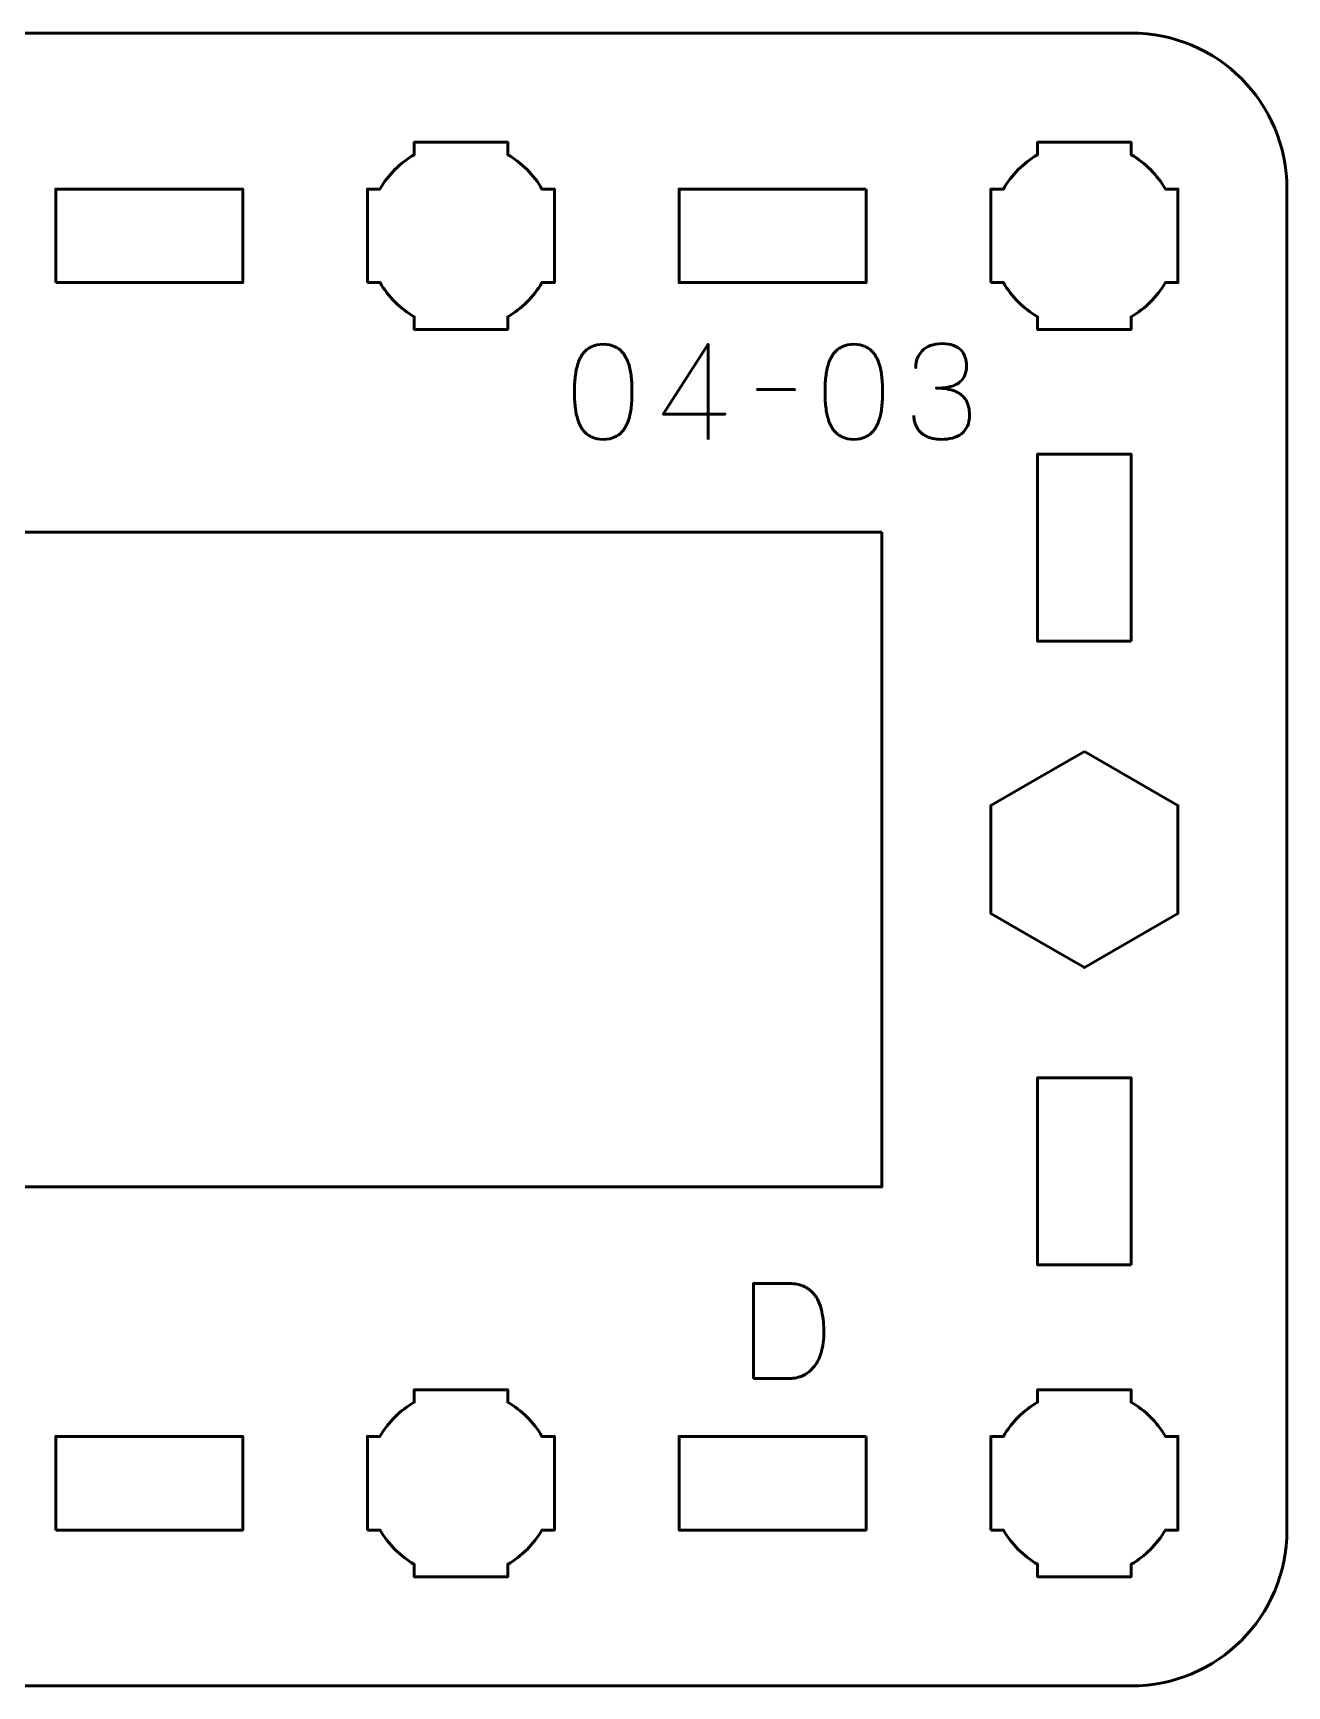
# Model space of a CAD drawing. Header units: centimetres. Extents: x -34.2 to 13.2, y -23.5 to -6.2.
# Drawn here: x -6.87 to -2.85, y -23.5 to -18.2 of the extents above; entities that cross this region are included whole.
import ezdxf

# ---------------------------------------------------------------- set-up
doc = ezdxf.new("R2010")
doc.units = ezdxf.units.CM
doc.header["$MEASUREMENT"] = 0
doc.layers.add('Layer 1', color=7, linetype='Continuous')

msp = doc.modelspace()

# ---------------------------------------------------------------- linework, layer by layer
at = {"layer": 'Layer 1', "lineweight": 53}
for points, knots in [([(-2.84998, -23.00009), (-2.85006, -23.27715), (-3.07313, -23.50003), (-3.35008, -23.50003), (-3.35008, -23.50003), (-6.11667, -23.50003), (-6.88329, -23.50003), (-9.64988, -23.50003), (-9.64988, -23.50003), (-9.92688, -23.50003), (-10.14998, -23.27694), (-10.14998, -22.99994), (-10.14998, -22.99994), (-10.14998, -22.99994), (-10.14998, -18.70008), (-10.14998, -18.70008), (-10.14998, -18.70008), (-10.14998, -18.42295), (-9.92688, -18.19999), (-9.64988, -18.19999), (-9.64988, -18.19999), (-6.88329, -18.19999), (-6.11667, -18.19999), (-3.35008, -18.19999), (-3.35008, -18.19999), (-3.07308, -18.19999), (-2.84998, -18.42308), (-2.84998, -18.70008), (-2.84998, -18.70008), (-2.84998, -18.70008), (-2.84998, -23.00009), (-2.84998, -23.00009)], [0, 0, 0, 0, 0.125, 0.125, 0.125, 0.125, 0.25, 0.25, 0.25, 0.25, 0.375, 0.375, 0.375, 0.375, 0.5, 0.5, 0.5, 0.5, 0.625, 0.625, 0.625, 0.625, 0.75, 0.75, 0.75, 0.75, 0.875, 0.875, 0.875, 0.875, 1, 1, 1, 1]), ([(-5.79993, -19.00008), (-5.79993, -19.00008), (-5.79993, -18.85156), (-5.79993, -18.85156), (-5.79993, -18.85156), (-5.79993, -18.85156), (-5.79995, -18.85001), (-5.79995, -18.85001), (-5.79995, -18.85001), (-5.79995, -18.85001), (-5.79993, -18.84846), (-5.79993, -18.84846), (-5.79993, -18.84846), (-5.79993, -18.84846), (-5.79993, -18.70008), (-5.79993, -18.70008), (-5.79993, -18.70008), (-5.79993, -18.70008), (-5.75984, -18.70008), (-5.75984, -18.70008), (-5.75984, -18.70008), (-5.73349, -18.65451), (-5.69549, -18.61653), (-5.64994, -18.59017), (-5.64994, -18.59017), (-5.64994, -18.59017), (-5.64994, -18.55008), (-5.64994, -18.55008), (-5.64994, -18.55008), (-5.64994, -18.55008), (-5.50589, -18.55008), (-5.50589, -18.55008), (-5.50589, -18.55008), (-5.50589, -18.55008), (-5.49995, -18.55002), (-5.49995, -18.55002), (-5.49995, -18.55002), (-5.49995, -18.55002), (-5.49401, -18.55008), (-5.49401, -18.55008), (-5.49401, -18.55008), (-5.49401, -18.55008), (-5.34994, -18.55008), (-5.34994, -18.55008), (-5.34994, -18.55008), (-5.34994, -18.55008), (-5.34994, -18.59015), (-5.34994, -18.59015), (-5.34994, -18.59015), (-5.30437, -18.61651), (-5.26638, -18.6545), (-5.24004, -18.70008), (-5.24004, -18.70008), (-5.24004, -18.70008), (-5.19994, -18.70008), (-5.19994, -18.70008), (-5.19994, -18.70008), (-5.19994, -18.70008), (-5.19994, -19.00008), (-5.19994, -19.00008), (-5.19994, -19.00008), (-5.19994, -19.00008), (-5.24013, -19.00008), (-5.24013, -19.00008), (-5.24013, -19.00008), (-5.26647, -19.04558), (-5.30443, -19.08352), (-5.34994, -19.10986), (-5.34994, -19.10986), (-5.34994, -19.10986), (-5.34994, -19.15007), (-5.34994, -19.15007), (-5.34994, -19.15007), (-5.34994, -19.15007), (-5.64994, -19.15007), (-5.64994, -19.15007), (-5.64994, -19.15007), (-5.64994, -19.15007), (-5.64994, -19.10984), (-5.64994, -19.10984), (-5.64994, -19.10984), (-5.69544, -19.0835), (-5.7334, -19.04557), (-5.75974, -19.00008), (-5.75974, -19.00008), (-5.75974, -19.00008), (-5.79993, -19.00008), (-5.79993, -19.00008)], [0, 0, 0, 0, 0.0454545, 0.0454545, 0.0454545, 0.0454545, 0.0909091, 0.0909091, 0.0909091, 0.0909091, 0.1363636, 0.1363636, 0.1363636, 0.1363636, 0.1818182, 0.1818182, 0.1818182, 0.1818182, 0.2272727, 0.2272727, 0.2272727, 0.2272727, 0.2727273, 0.2727273, 0.2727273, 0.2727273, 0.3181818, 0.3181818, 0.3181818, 0.3181818, 0.3636364, 0.3636364, 0.3636364, 0.3636364, 0.4090909, 0.4090909, 0.4090909, 0.4090909, 0.4545455, 0.4545455, 0.4545455, 0.4545455, 0.5, 0.5, 0.5, 0.5, 0.5454545, 0.5454545, 0.5454545, 0.5454545, 0.5909091, 0.5909091, 0.5909091, 0.5909091, 0.6363636, 0.6363636, 0.6363636, 0.6363636, 0.6818182, 0.6818182, 0.6818182, 0.6818182, 0.7272727, 0.7272727, 0.7272727, 0.7272727, 0.7727273, 0.7727273, 0.7727273, 0.7727273, 0.8181818, 0.8181818, 0.8181818, 0.8181818, 0.8636364, 0.8636364, 0.8636364, 0.8636364, 0.9090909, 0.9090909, 0.9090909, 0.9090909, 0.9545455, 0.9545455, 0.9545455, 0.9545455, 1, 1, 1, 1]), ([(-3.79993, -19.00008), (-3.79993, -19.00008), (-3.79993, -18.85156), (-3.79993, -18.85156), (-3.79993, -18.85156), (-3.79993, -18.85156), (-3.79995, -18.85001), (-3.79995, -18.85001), (-3.79995, -18.85001), (-3.79995, -18.85001), (-3.79993, -18.84846), (-3.79993, -18.84846), (-3.79993, -18.84846), (-3.79993, -18.84846), (-3.79993, -18.70008), (-3.79993, -18.70008), (-3.79993, -18.70008), (-3.79993, -18.70008), (-3.75984, -18.70008), (-3.75984, -18.70008), (-3.75984, -18.70008), (-3.73349, -18.65451), (-3.69549, -18.61653), (-3.64994, -18.59017), (-3.64994, -18.59017), (-3.64994, -18.59017), (-3.64994, -18.55008), (-3.64994, -18.55008), (-3.64994, -18.55008), (-3.64994, -18.55008), (-3.50589, -18.55008), (-3.50589, -18.55008), (-3.50589, -18.55008), (-3.50589, -18.55008), (-3.49995, -18.55002), (-3.49995, -18.55002), (-3.49995, -18.55002), (-3.49995, -18.55002), (-3.49401, -18.55008), (-3.49401, -18.55008), (-3.49401, -18.55008), (-3.49401, -18.55008), (-3.34994, -18.55008), (-3.34994, -18.55008), (-3.34994, -18.55008), (-3.34994, -18.55008), (-3.34994, -18.59015), (-3.34994, -18.59015), (-3.34994, -18.59015), (-3.30437, -18.61651), (-3.26638, -18.6545), (-3.24004, -18.70008), (-3.24004, -18.70008), (-3.24004, -18.70008), (-3.19994, -18.70008), (-3.19994, -18.70008), (-3.19994, -18.70008), (-3.19994, -18.70008), (-3.19994, -19.00008), (-3.19994, -19.00008), (-3.19994, -19.00008), (-3.19994, -19.00008), (-3.24013, -19.00008), (-3.24013, -19.00008), (-3.24013, -19.00008), (-3.26647, -19.04558), (-3.30443, -19.08352), (-3.34994, -19.10986), (-3.34994, -19.10986), (-3.34994, -19.10986), (-3.34994, -19.15007), (-3.34994, -19.15007), (-3.34994, -19.15007), (-3.34994, -19.15007), (-3.64994, -19.15007), (-3.64994, -19.15007), (-3.64994, -19.15007), (-3.64994, -19.15007), (-3.64994, -19.10984), (-3.64994, -19.10984), (-3.64994, -19.10984), (-3.69544, -19.0835), (-3.7334, -19.04557), (-3.75974, -19.00008), (-3.75974, -19.00008), (-3.75974, -19.00008), (-3.79993, -19.00008), (-3.79993, -19.00008)], [0, 0, 0, 0, 0.0454545, 0.0454545, 0.0454545, 0.0454545, 0.0909091, 0.0909091, 0.0909091, 0.0909091, 0.1363636, 0.1363636, 0.1363636, 0.1363636, 0.1818182, 0.1818182, 0.1818182, 0.1818182, 0.2272727, 0.2272727, 0.2272727, 0.2272727, 0.2727273, 0.2727273, 0.2727273, 0.2727273, 0.3181818, 0.3181818, 0.3181818, 0.3181818, 0.3636364, 0.3636364, 0.3636364, 0.3636364, 0.4090909, 0.4090909, 0.4090909, 0.4090909, 0.4545455, 0.4545455, 0.4545455, 0.4545455, 0.5, 0.5, 0.5, 0.5, 0.5454545, 0.5454545, 0.5454545, 0.5454545, 0.5909091, 0.5909091, 0.5909091, 0.5909091, 0.6363636, 0.6363636, 0.6363636, 0.6363636, 0.6818182, 0.6818182, 0.6818182, 0.6818182, 0.7272727, 0.7272727, 0.7272727, 0.7272727, 0.7727273, 0.7727273, 0.7727273, 0.7727273, 0.8181818, 0.8181818, 0.8181818, 0.8181818, 0.8636364, 0.8636364, 0.8636364, 0.8636364, 0.9090909, 0.9090909, 0.9090909, 0.9090909, 0.9545455, 0.9545455, 0.9545455, 0.9545455, 1, 1, 1, 1]), ([(-6.79993, -19.00008), (-6.79993, -19.00008), (-6.79993, -18.70008), (-6.79993, -18.70008), (-6.79993, -18.70008), (-6.79993, -18.70008), (-6.19994, -18.70008), (-6.19994, -18.70008), (-6.19994, -18.70008), (-6.19994, -18.70008), (-6.19994, -19.00008), (-6.19994, -19.00008), (-6.19994, -19.00008), (-6.19994, -19.00008), (-6.79993, -19.00008), (-6.79993, -19.00008)], [0, 0, 0, 0, 0.25, 0.25, 0.25, 0.25, 0.5, 0.5, 0.5, 0.5, 0.75, 0.75, 0.75, 0.75, 1, 1, 1, 1]), ([(-4.20003, -18.70008), (-4.20003, -18.70008), (-4.20003, -19.00009), (-4.20003, -19.00009), (-4.20003, -19.00009), (-4.20003, -19.00009), (-4.80002, -19.00009), (-4.80002, -19.00009), (-4.80002, -19.00009), (-4.80002, -19.00009), (-4.80002, -18.70008), (-4.80002, -18.70008), (-4.80002, -18.70008), (-4.80002, -18.70008), (-4.20003, -18.70008), (-4.20003, -18.70008)], [0, 0, 0, 0, 0.25, 0.25, 0.25, 0.25, 0.5, 0.5, 0.5, 0.5, 0.75, 0.75, 0.75, 0.75, 1, 1, 1, 1]), ([(-3.35003, -20.15008), (-3.35003, -20.15008), (-3.65004, -20.15008), (-3.65004, -20.15008), (-3.65004, -20.15008), (-3.65004, -20.15008), (-3.65004, -19.55009), (-3.65004, -19.55009), (-3.65004, -19.55009), (-3.65004, -19.55009), (-3.35003, -19.55009), (-3.35003, -19.55009), (-3.35003, -19.55009), (-3.35003, -19.55009), (-3.35003, -20.15008), (-3.35003, -20.15008)], [0, 0, 0, 0, 0.25, 0.25, 0.25, 0.25, 0.5, 0.5, 0.5, 0.5, 0.75, 0.75, 0.75, 0.75, 1, 1, 1, 1]), ([(-4.14998, -19.80002), (-4.14998, -21.05018), (-4.14998, -20.64982), (-4.14998, -21.90001), (-4.14998, -21.90001), (-6.06702, -21.9), (-6.91146, -21.89999), (-8.84998, -21.9), (-8.84998, -21.9), (-8.84998, -21.02283), (-8.84998, -20.67719), (-8.84998, -19.80001), (-8.84998, -19.80001), (-6.9485, -19.80001), (-6.03981, -19.80002), (-4.14998, -19.80002)], [0, 0, 0, 0, 0.25, 0.25, 0.25, 0.25, 0.5, 0.5, 0.5, 0.5, 0.75, 0.75, 0.75, 0.75, 1, 1, 1, 1]), ([(-3.49999, -20.50363), (-3.49999, -20.50363), (-3.34998, -20.59023), (-3.34998, -20.59023), (-3.34998, -20.59023), (-3.34998, -20.59023), (-3.19999, -20.67683), (-3.19999, -20.67683), (-3.19999, -20.67683), (-3.19999, -20.67683), (-3.19999, -20.85004), (-3.19999, -20.85004), (-3.19999, -20.85004), (-3.19999, -20.85004), (-3.19999, -21.02325), (-3.19999, -21.02325), (-3.19999, -21.02325), (-3.19999, -21.02325), (-3.34998, -21.10985), (-3.34998, -21.10985), (-3.34998, -21.10985), (-3.34998, -21.10985), (-3.49999, -21.19645), (-3.49999, -21.19645), (-3.49999, -21.19645), (-3.49999, -21.19645), (-3.65, -21.10985), (-3.65, -21.10985), (-3.65, -21.10985), (-3.65, -21.10985), (-3.79999, -21.02325), (-3.79999, -21.02325), (-3.79999, -21.02325), (-3.79999, -21.02325), (-3.79999, -20.85004), (-3.79999, -20.85004), (-3.79999, -20.85004), (-3.79999, -20.85004), (-3.79999, -20.67683), (-3.79999, -20.67683), (-3.79999, -20.67683), (-3.79999, -20.67683), (-3.65, -20.59023), (-3.65, -20.59023), (-3.65, -20.59023), (-3.65, -20.59023), (-3.49999, -20.50363), (-3.49999, -20.50363)], [0, 0, 0, 0, 0.0833333, 0.0833333, 0.0833333, 0.0833333, 0.1666667, 0.1666667, 0.1666667, 0.1666667, 0.25, 0.25, 0.25, 0.25, 0.3333333, 0.3333333, 0.3333333, 0.3333333, 0.4166667, 0.4166667, 0.4166667, 0.4166667, 0.5, 0.5, 0.5, 0.5, 0.5833333, 0.5833333, 0.5833333, 0.5833333, 0.6666667, 0.6666667, 0.6666667, 0.6666667, 0.75, 0.75, 0.75, 0.75, 0.8333333, 0.8333333, 0.8333333, 0.8333333, 0.9166667, 0.9166667, 0.9166667, 0.9166667, 1, 1, 1, 1]), ([(-3.35003, -22.15008), (-3.35003, -22.15008), (-3.65004, -22.15008), (-3.65004, -22.15008), (-3.65004, -22.15008), (-3.65004, -22.15008), (-3.65004, -21.55009), (-3.65004, -21.55009), (-3.65004, -21.55009), (-3.65004, -21.55009), (-3.35003, -21.55009), (-3.35003, -21.55009), (-3.35003, -21.55009), (-3.35003, -21.55009), (-3.35003, -22.15008), (-3.35003, -22.15008)], [0, 0, 0, 0, 0.25, 0.25, 0.25, 0.25, 0.5, 0.5, 0.5, 0.5, 0.75, 0.75, 0.75, 0.75, 1, 1, 1, 1]), ([(-5.79993, -23.00008), (-5.79993, -23.00008), (-5.79993, -22.85156), (-5.79993, -22.85156), (-5.79993, -22.85156), (-5.79993, -22.85156), (-5.79995, -22.85001), (-5.79995, -22.85001), (-5.79995, -22.85001), (-5.79995, -22.85001), (-5.79993, -22.84846), (-5.79993, -22.84846), (-5.79993, -22.84846), (-5.79993, -22.84846), (-5.79993, -22.70008), (-5.79993, -22.70008), (-5.79993, -22.70008), (-5.79993, -22.70008), (-5.75984, -22.70008), (-5.75984, -22.70008), (-5.75984, -22.70008), (-5.73349, -22.65451), (-5.69549, -22.61653), (-5.64994, -22.59017), (-5.64994, -22.59017), (-5.64994, -22.59017), (-5.64994, -22.55008), (-5.64994, -22.55008), (-5.64994, -22.55008), (-5.64994, -22.55008), (-5.50589, -22.55008), (-5.50589, -22.55008), (-5.50589, -22.55008), (-5.50589, -22.55008), (-5.49995, -22.55002), (-5.49995, -22.55002), (-5.49995, -22.55002), (-5.49995, -22.55002), (-5.49401, -22.55008), (-5.49401, -22.55008), (-5.49401, -22.55008), (-5.49401, -22.55008), (-5.34994, -22.55008), (-5.34994, -22.55008), (-5.34994, -22.55008), (-5.34994, -22.55008), (-5.34994, -22.59015), (-5.34994, -22.59015), (-5.34994, -22.59015), (-5.30437, -22.61651), (-5.26638, -22.6545), (-5.24004, -22.70008), (-5.24004, -22.70008), (-5.24004, -22.70008), (-5.19994, -22.70008), (-5.19994, -22.70008), (-5.19994, -22.70008), (-5.19994, -22.70008), (-5.19994, -23.00008), (-5.19994, -23.00008), (-5.19994, -23.00008), (-5.19994, -23.00008), (-5.24013, -23.00008), (-5.24013, -23.00008), (-5.24013, -23.00008), (-5.26647, -23.04558), (-5.30443, -23.08352), (-5.34994, -23.10986), (-5.34994, -23.10986), (-5.34994, -23.10986), (-5.34994, -23.15007), (-5.34994, -23.15007), (-5.34994, -23.15007), (-5.34994, -23.15007), (-5.64994, -23.15007), (-5.64994, -23.15007), (-5.64994, -23.15007), (-5.64994, -23.15007), (-5.64994, -23.10984), (-5.64994, -23.10984), (-5.64994, -23.10984), (-5.69544, -23.0835), (-5.7334, -23.04557), (-5.75974, -23.00008), (-5.75974, -23.00008), (-5.75974, -23.00008), (-5.79993, -23.00008), (-5.79993, -23.00008)], [0, 0, 0, 0, 0.0454545, 0.0454545, 0.0454545, 0.0454545, 0.0909091, 0.0909091, 0.0909091, 0.0909091, 0.1363636, 0.1363636, 0.1363636, 0.1363636, 0.1818182, 0.1818182, 0.1818182, 0.1818182, 0.2272727, 0.2272727, 0.2272727, 0.2272727, 0.2727273, 0.2727273, 0.2727273, 0.2727273, 0.3181818, 0.3181818, 0.3181818, 0.3181818, 0.3636364, 0.3636364, 0.3636364, 0.3636364, 0.4090909, 0.4090909, 0.4090909, 0.4090909, 0.4545455, 0.4545455, 0.4545455, 0.4545455, 0.5, 0.5, 0.5, 0.5, 0.5454545, 0.5454545, 0.5454545, 0.5454545, 0.5909091, 0.5909091, 0.5909091, 0.5909091, 0.6363636, 0.6363636, 0.6363636, 0.6363636, 0.6818182, 0.6818182, 0.6818182, 0.6818182, 0.7272727, 0.7272727, 0.7272727, 0.7272727, 0.7727273, 0.7727273, 0.7727273, 0.7727273, 0.8181818, 0.8181818, 0.8181818, 0.8181818, 0.8636364, 0.8636364, 0.8636364, 0.8636364, 0.9090909, 0.9090909, 0.9090909, 0.9090909, 0.9545455, 0.9545455, 0.9545455, 0.9545455, 1, 1, 1, 1]), ([(-3.79993, -23.00008), (-3.79993, -23.00008), (-3.79993, -22.85156), (-3.79993, -22.85156), (-3.79993, -22.85156), (-3.79993, -22.85156), (-3.79995, -22.85001), (-3.79995, -22.85001), (-3.79995, -22.85001), (-3.79995, -22.85001), (-3.79993, -22.84846), (-3.79993, -22.84846), (-3.79993, -22.84846), (-3.79993, -22.84846), (-3.79993, -22.70008), (-3.79993, -22.70008), (-3.79993, -22.70008), (-3.79993, -22.70008), (-3.75984, -22.70008), (-3.75984, -22.70008), (-3.75984, -22.70008), (-3.73349, -22.65451), (-3.69549, -22.61653), (-3.64994, -22.59017), (-3.64994, -22.59017), (-3.64994, -22.59017), (-3.64994, -22.55008), (-3.64994, -22.55008), (-3.64994, -22.55008), (-3.64994, -22.55008), (-3.50589, -22.55008), (-3.50589, -22.55008), (-3.50589, -22.55008), (-3.50589, -22.55008), (-3.49995, -22.55002), (-3.49995, -22.55002), (-3.49995, -22.55002), (-3.49995, -22.55002), (-3.49401, -22.55008), (-3.49401, -22.55008), (-3.49401, -22.55008), (-3.49401, -22.55008), (-3.34994, -22.55008), (-3.34994, -22.55008), (-3.34994, -22.55008), (-3.34994, -22.55008), (-3.34994, -22.59015), (-3.34994, -22.59015), (-3.34994, -22.59015), (-3.30437, -22.61651), (-3.26638, -22.6545), (-3.24004, -22.70008), (-3.24004, -22.70008), (-3.24004, -22.70008), (-3.19994, -22.70008), (-3.19994, -22.70008), (-3.19994, -22.70008), (-3.19994, -22.70008), (-3.19994, -23.00008), (-3.19994, -23.00008), (-3.19994, -23.00008), (-3.19994, -23.00008), (-3.24013, -23.00008), (-3.24013, -23.00008), (-3.24013, -23.00008), (-3.26647, -23.04558), (-3.30443, -23.08352), (-3.34994, -23.10986), (-3.34994, -23.10986), (-3.34994, -23.10986), (-3.34994, -23.15007), (-3.34994, -23.15007), (-3.34994, -23.15007), (-3.34994, -23.15007), (-3.64994, -23.15007), (-3.64994, -23.15007), (-3.64994, -23.15007), (-3.64994, -23.15007), (-3.64994, -23.10984), (-3.64994, -23.10984), (-3.64994, -23.10984), (-3.69544, -23.0835), (-3.7334, -23.04557), (-3.75974, -23.00008), (-3.75974, -23.00008), (-3.75974, -23.00008), (-3.79993, -23.00008), (-3.79993, -23.00008)], [0, 0, 0, 0, 0.0454545, 0.0454545, 0.0454545, 0.0454545, 0.0909091, 0.0909091, 0.0909091, 0.0909091, 0.1363636, 0.1363636, 0.1363636, 0.1363636, 0.1818182, 0.1818182, 0.1818182, 0.1818182, 0.2272727, 0.2272727, 0.2272727, 0.2272727, 0.2727273, 0.2727273, 0.2727273, 0.2727273, 0.3181818, 0.3181818, 0.3181818, 0.3181818, 0.3636364, 0.3636364, 0.3636364, 0.3636364, 0.4090909, 0.4090909, 0.4090909, 0.4090909, 0.4545455, 0.4545455, 0.4545455, 0.4545455, 0.5, 0.5, 0.5, 0.5, 0.5454545, 0.5454545, 0.5454545, 0.5454545, 0.5909091, 0.5909091, 0.5909091, 0.5909091, 0.6363636, 0.6363636, 0.6363636, 0.6363636, 0.6818182, 0.6818182, 0.6818182, 0.6818182, 0.7272727, 0.7272727, 0.7272727, 0.7272727, 0.7727273, 0.7727273, 0.7727273, 0.7727273, 0.8181818, 0.8181818, 0.8181818, 0.8181818, 0.8636364, 0.8636364, 0.8636364, 0.8636364, 0.9090909, 0.9090909, 0.9090909, 0.9090909, 0.9545455, 0.9545455, 0.9545455, 0.9545455, 1, 1, 1, 1]), ([(-6.79993, -23.00008), (-6.79993, -23.00008), (-6.79993, -22.70008), (-6.79993, -22.70008), (-6.79993, -22.70008), (-6.79993, -22.70008), (-6.19994, -22.70008), (-6.19994, -22.70008), (-6.19994, -22.70008), (-6.19994, -22.70008), (-6.19994, -23.00008), (-6.19994, -23.00008), (-6.19994, -23.00008), (-6.19994, -23.00008), (-6.79993, -23.00008), (-6.79993, -23.00008)], [0, 0, 0, 0, 0.25, 0.25, 0.25, 0.25, 0.5, 0.5, 0.5, 0.5, 0.75, 0.75, 0.75, 0.75, 1, 1, 1, 1]), ([(-4.20003, -22.70008), (-4.20003, -22.70008), (-4.20003, -23.00009), (-4.20003, -23.00009), (-4.20003, -23.00009), (-4.20003, -23.00009), (-4.80002, -23.00009), (-4.80002, -23.00009), (-4.80002, -23.00009), (-4.80002, -23.00009), (-4.80002, -22.70008), (-4.80002, -22.70008), (-4.80002, -22.70008), (-4.80002, -22.70008), (-4.20003, -22.70008), (-4.20003, -22.70008)], [0, 0, 0, 0, 0.25, 0.25, 0.25, 0.25, 0.5, 0.5, 0.5, 0.5, 0.75, 0.75, 0.75, 0.75, 1, 1, 1, 1])]:
    msp.add_open_spline(points, degree=3, knots=knots, dxfattribs=at)
at = {"layer": 'Layer 1', "color": 5, "lineweight": 53}
for points, knots in [([(-5.04357, -19.50285), (-5.02876, -19.50278), (-5.01599, -19.50017), (-5.00533, -19.49509), (-5.00533, -19.49509), (-4.99475, -19.49001), (-4.98593, -19.48274), (-4.97888, -19.4735), (-4.97888, -19.4735), (-4.97189, -19.46419), (-4.96639, -19.45318), (-4.9623, -19.44048), (-4.9623, -19.44048), (-4.95827, -19.42778), (-4.95538, -19.41388), (-4.95376, -19.39864), (-4.95376, -19.39864), (-4.95206, -19.3834), (-4.95122, -19.36738), (-4.95129, -19.35045), (-4.95129, -19.35045), (-4.95122, -19.33359), (-4.95206, -19.31757), (-4.95376, -19.3024), (-4.95376, -19.3024), (-4.95538, -19.28723), (-4.95827, -19.27326), (-4.9623, -19.26056), (-4.9623, -19.26056), (-4.96639, -19.24793), (-4.97189, -19.23693), (-4.97888, -19.22754), (-4.97888, -19.22754), (-4.98593, -19.21823), (-4.99475, -19.21096), (-5.00533, -19.20588), (-5.00533, -19.20588), (-5.01599, -19.20073), (-5.02876, -19.19812), (-5.04357, -19.19805), (-5.04357, -19.19805), (-5.05839, -19.19812), (-5.07116, -19.20073), (-5.08182, -19.20588), (-5.08182, -19.20588), (-5.0924, -19.21096), (-5.10122, -19.21823), (-5.10827, -19.22754), (-5.10827, -19.22754), (-5.11526, -19.23693), (-5.12076, -19.24793), (-5.12485, -19.26056), (-5.12485, -19.26056), (-5.12888, -19.27326), (-5.13177, -19.28723), (-5.13339, -19.3024), (-5.13339, -19.3024), (-5.13508, -19.31757), (-5.13593, -19.33359), (-5.13586, -19.35045), (-5.13586, -19.35045), (-5.13593, -19.36738), (-5.13508, -19.3834), (-5.13339, -19.39864), (-5.13339, -19.39864), (-5.13177, -19.41388), (-5.12888, -19.42778), (-5.12485, -19.44048), (-5.12485, -19.44048), (-5.12076, -19.45318), (-5.11526, -19.46419), (-5.10827, -19.4735), (-5.10827, -19.4735), (-5.10122, -19.48274), (-5.0924, -19.49001), (-5.08182, -19.49509), (-5.08182, -19.49509), (-5.07116, -19.50017), (-5.05839, -19.50278), (-5.04357, -19.50285)], [0, 0, 0, 0, 0.05, 0.05, 0.05, 0.05, 0.1, 0.1, 0.1, 0.1, 0.15, 0.15, 0.15, 0.15, 0.2, 0.2, 0.2, 0.2, 0.25, 0.25, 0.25, 0.25, 0.3, 0.3, 0.3, 0.3, 0.35, 0.35, 0.35, 0.35, 0.4, 0.4, 0.4, 0.4, 0.45, 0.45, 0.45, 0.45, 0.5, 0.5, 0.5, 0.5, 0.55, 0.55, 0.55, 0.55, 0.6, 0.6, 0.6, 0.6, 0.65, 0.65, 0.65, 0.65, 0.7, 0.7, 0.7, 0.7, 0.75, 0.75, 0.75, 0.75, 0.8, 0.8, 0.8, 0.8, 0.85, 0.85, 0.85, 0.85, 0.9, 0.9, 0.9, 0.9, 0.95, 0.95, 0.95, 0.95, 1, 1, 1, 1]), ([(-5.04357, -19.50285), (-5.02876, -19.50278), (-5.01599, -19.50017), (-5.00533, -19.49509), (-5.00533, -19.49509), (-4.99475, -19.49001), (-4.98593, -19.48274), (-4.97888, -19.4735), (-4.97888, -19.4735), (-4.97189, -19.46419), (-4.96639, -19.45318), (-4.9623, -19.44048), (-4.9623, -19.44048), (-4.95827, -19.42778), (-4.95538, -19.41388), (-4.95376, -19.39864), (-4.95376, -19.39864), (-4.95206, -19.3834), (-4.95122, -19.36738), (-4.95129, -19.35045), (-4.95129, -19.35045), (-4.95122, -19.33359), (-4.95206, -19.31757), (-4.95376, -19.3024), (-4.95376, -19.3024), (-4.95538, -19.28723), (-4.95827, -19.27326), (-4.9623, -19.26056), (-4.9623, -19.26056), (-4.96639, -19.24793), (-4.97189, -19.23693), (-4.97888, -19.22754), (-4.97888, -19.22754), (-4.98593, -19.21823), (-4.99475, -19.21096), (-5.00533, -19.20588), (-5.00533, -19.20588), (-5.01599, -19.20073), (-5.02876, -19.19812), (-5.04357, -19.19805), (-5.04357, -19.19805), (-5.05839, -19.19812), (-5.07116, -19.20073), (-5.08182, -19.20588), (-5.08182, -19.20588), (-5.0924, -19.21096), (-5.10122, -19.21823), (-5.10827, -19.22754), (-5.10827, -19.22754), (-5.11526, -19.23693), (-5.12076, -19.24793), (-5.12485, -19.26056), (-5.12485, -19.26056), (-5.12888, -19.27326), (-5.13177, -19.28723), (-5.13339, -19.3024), (-5.13339, -19.3024), (-5.13508, -19.31757), (-5.13593, -19.33359), (-5.13586, -19.35045), (-5.13586, -19.35045), (-5.13593, -19.36738), (-5.13508, -19.3834), (-5.13339, -19.39864), (-5.13339, -19.39864), (-5.13177, -19.41388), (-5.12888, -19.42778), (-5.12485, -19.44048), (-5.12485, -19.44048), (-5.12076, -19.45318), (-5.11526, -19.46419), (-5.10827, -19.4735), (-5.10827, -19.4735), (-5.10122, -19.48274), (-5.0924, -19.49001), (-5.08182, -19.49509), (-5.08182, -19.49509), (-5.07116, -19.50017), (-5.05839, -19.50278), (-5.04357, -19.50285)], [0, 0, 0, 0, 0.05, 0.05, 0.05, 0.05, 0.1, 0.1, 0.1, 0.1, 0.15, 0.15, 0.15, 0.15, 0.2, 0.2, 0.2, 0.2, 0.25, 0.25, 0.25, 0.25, 0.3, 0.3, 0.3, 0.3, 0.35, 0.35, 0.35, 0.35, 0.4, 0.4, 0.4, 0.4, 0.45, 0.45, 0.45, 0.45, 0.5, 0.5, 0.5, 0.5, 0.55, 0.55, 0.55, 0.55, 0.6, 0.6, 0.6, 0.6, 0.65, 0.65, 0.65, 0.65, 0.7, 0.7, 0.7, 0.7, 0.75, 0.75, 0.75, 0.75, 0.8, 0.8, 0.8, 0.8, 0.85, 0.85, 0.85, 0.85, 0.9, 0.9, 0.9, 0.9, 0.95, 0.95, 0.95, 0.95, 1, 1, 1, 1]), ([(-4.70703, -19.50285), (-4.70703, -19.50285), (-4.70703, -19.19763), (-4.70703, -19.19763), (-4.70703, -19.19763), (-4.70703, -19.19763), (-4.85096, -19.42157), (-4.85096, -19.42157), (-4.85096, -19.42157), (-4.85096, -19.42157), (-4.65284, -19.42157), (-4.65284, -19.42157), (-4.65284, -19.42157), (-4.65284, -19.42157), (-4.85096, -19.42157), (-4.85096, -19.42157), (-4.85096, -19.42157), (-4.85096, -19.42157), (-4.70703, -19.19763), (-4.70703, -19.19763), (-4.70703, -19.19763), (-4.70703, -19.19763), (-4.70703, -19.50285), (-4.70703, -19.50285)], [0, 0, 0, 0, 0.1666667, 0.1666667, 0.1666667, 0.1666667, 0.3333333, 0.3333333, 0.3333333, 0.3333333, 0.5, 0.5, 0.5, 0.5, 0.6666667, 0.6666667, 0.6666667, 0.6666667, 0.8333333, 0.8333333, 0.8333333, 0.8333333, 1, 1, 1, 1]), ([(-4.23967, -19.50285), (-4.22486, -19.50278), (-4.21209, -19.50017), (-4.20143, -19.49509), (-4.20143, -19.49509), (-4.19085, -19.49001), (-4.18203, -19.48274), (-4.17498, -19.4735), (-4.17498, -19.4735), (-4.16799, -19.46419), (-4.16249, -19.45318), (-4.1584, -19.44048), (-4.1584, -19.44048), (-4.15437, -19.42778), (-4.15148, -19.41388), (-4.14986, -19.39864), (-4.14986, -19.39864), (-4.14816, -19.3834), (-4.14732, -19.36738), (-4.14739, -19.35045), (-4.14739, -19.35045), (-4.14732, -19.33359), (-4.14816, -19.31757), (-4.14986, -19.3024), (-4.14986, -19.3024), (-4.15148, -19.28723), (-4.15437, -19.27326), (-4.1584, -19.26056), (-4.1584, -19.26056), (-4.16249, -19.24793), (-4.16799, -19.23693), (-4.17498, -19.22754), (-4.17498, -19.22754), (-4.18203, -19.21823), (-4.19085, -19.21096), (-4.20143, -19.20588), (-4.20143, -19.20588), (-4.21209, -19.20073), (-4.22486, -19.19812), (-4.23967, -19.19805), (-4.23967, -19.19805), (-4.25449, -19.19812), (-4.26726, -19.20073), (-4.27792, -19.20588), (-4.27792, -19.20588), (-4.2885, -19.21096), (-4.29732, -19.21823), (-4.30437, -19.22754), (-4.30437, -19.22754), (-4.31136, -19.23693), (-4.31686, -19.24793), (-4.32095, -19.26056), (-4.32095, -19.26056), (-4.32498, -19.27326), (-4.32787, -19.28723), (-4.32949, -19.3024), (-4.32949, -19.3024), (-4.33118, -19.31757), (-4.33203, -19.33359), (-4.33196, -19.35045), (-4.33196, -19.35045), (-4.33203, -19.36738), (-4.33118, -19.3834), (-4.32949, -19.39864), (-4.32949, -19.39864), (-4.32787, -19.41388), (-4.32498, -19.42778), (-4.32095, -19.44048), (-4.32095, -19.44048), (-4.31686, -19.45318), (-4.31136, -19.46419), (-4.30437, -19.4735), (-4.30437, -19.4735), (-4.29732, -19.48274), (-4.2885, -19.49001), (-4.27792, -19.49509), (-4.27792, -19.49509), (-4.26726, -19.50017), (-4.25449, -19.50278), (-4.23967, -19.50285)], [0, 0, 0, 0, 0.05, 0.05, 0.05, 0.05, 0.1, 0.1, 0.1, 0.1, 0.15, 0.15, 0.15, 0.15, 0.2, 0.2, 0.2, 0.2, 0.25, 0.25, 0.25, 0.25, 0.3, 0.3, 0.3, 0.3, 0.35, 0.35, 0.35, 0.35, 0.4, 0.4, 0.4, 0.4, 0.45, 0.45, 0.45, 0.45, 0.5, 0.5, 0.5, 0.5, 0.55, 0.55, 0.55, 0.55, 0.6, 0.6, 0.6, 0.6, 0.65, 0.65, 0.65, 0.65, 0.7, 0.7, 0.7, 0.7, 0.75, 0.75, 0.75, 0.75, 0.8, 0.8, 0.8, 0.8, 0.85, 0.85, 0.85, 0.85, 0.9, 0.9, 0.9, 0.9, 0.95, 0.95, 0.95, 0.95, 1, 1, 1, 1]), ([(-4.23967, -19.50285), (-4.22486, -19.50278), (-4.21209, -19.50017), (-4.20143, -19.49509), (-4.20143, -19.49509), (-4.19085, -19.49001), (-4.18203, -19.48274), (-4.17498, -19.4735), (-4.17498, -19.4735), (-4.16799, -19.46419), (-4.16249, -19.45318), (-4.1584, -19.44048), (-4.1584, -19.44048), (-4.15437, -19.42778), (-4.15148, -19.41388), (-4.14986, -19.39864), (-4.14986, -19.39864), (-4.14816, -19.3834), (-4.14732, -19.36738), (-4.14739, -19.35045), (-4.14739, -19.35045), (-4.14732, -19.33359), (-4.14816, -19.31757), (-4.14986, -19.3024), (-4.14986, -19.3024), (-4.15148, -19.28723), (-4.15437, -19.27326), (-4.1584, -19.26056), (-4.1584, -19.26056), (-4.16249, -19.24793), (-4.16799, -19.23693), (-4.17498, -19.22754), (-4.17498, -19.22754), (-4.18203, -19.21823), (-4.19085, -19.21096), (-4.20143, -19.20588), (-4.20143, -19.20588), (-4.21209, -19.20073), (-4.22486, -19.19812), (-4.23967, -19.19805), (-4.23967, -19.19805), (-4.25449, -19.19812), (-4.26726, -19.20073), (-4.27792, -19.20588), (-4.27792, -19.20588), (-4.2885, -19.21096), (-4.29732, -19.21823), (-4.30437, -19.22754), (-4.30437, -19.22754), (-4.31136, -19.23693), (-4.31686, -19.24793), (-4.32095, -19.26056), (-4.32095, -19.26056), (-4.32498, -19.27326), (-4.32787, -19.28723), (-4.32949, -19.3024), (-4.32949, -19.3024), (-4.33118, -19.31757), (-4.33203, -19.33359), (-4.33196, -19.35045), (-4.33196, -19.35045), (-4.33203, -19.36738), (-4.33118, -19.3834), (-4.32949, -19.39864), (-4.32949, -19.39864), (-4.32787, -19.41388), (-4.32498, -19.42778), (-4.32095, -19.44048), (-4.32095, -19.44048), (-4.31686, -19.45318), (-4.31136, -19.46419), (-4.30437, -19.4735), (-4.30437, -19.4735), (-4.29732, -19.48274), (-4.2885, -19.49001), (-4.27792, -19.49509), (-4.27792, -19.49509), (-4.26726, -19.50017), (-4.25449, -19.50278), (-4.23967, -19.50285)], [0, 0, 0, 0, 0.05, 0.05, 0.05, 0.05, 0.1, 0.1, 0.1, 0.1, 0.15, 0.15, 0.15, 0.15, 0.2, 0.2, 0.2, 0.2, 0.25, 0.25, 0.25, 0.25, 0.3, 0.3, 0.3, 0.3, 0.35, 0.35, 0.35, 0.35, 0.4, 0.4, 0.4, 0.4, 0.45, 0.45, 0.45, 0.45, 0.5, 0.5, 0.5, 0.5, 0.55, 0.55, 0.55, 0.55, 0.6, 0.6, 0.6, 0.6, 0.65, 0.65, 0.65, 0.65, 0.7, 0.7, 0.7, 0.7, 0.75, 0.75, 0.75, 0.75, 0.8, 0.8, 0.8, 0.8, 0.85, 0.85, 0.85, 0.85, 0.9, 0.9, 0.9, 0.9, 0.95, 0.95, 0.95, 0.95, 1, 1, 1, 1]), ([(-4.04706, -19.42623), (-4.04699, -19.44147), (-4.04346, -19.45473), (-4.03648, -19.46623), (-4.03648, -19.46623), (-4.02949, -19.47766), (-4.01954, -19.48662), (-4.00656, -19.49304), (-4.00656, -19.49304), (-3.99358, -19.49946), (-3.97799, -19.50271), (-3.95985, -19.50285), (-3.95985, -19.50285), (-3.94624, -19.50285), (-3.93389, -19.50144), (-3.92267, -19.49848), (-3.92267, -19.49848), (-3.91152, -19.49551), (-3.90193, -19.49093), (-3.89381, -19.48465), (-3.89381, -19.48465), (-3.8857, -19.47837), (-3.87949, -19.47025), (-3.87505, -19.46038), (-3.87505, -19.46038), (-3.87067, -19.45043), (-3.86849, -19.4385), (-3.86842, -19.42453), (-3.86842, -19.42453), (-3.86834, -19.40591), (-3.87215, -19.39017), (-3.8797, -19.3774), (-3.8797, -19.3774), (-3.88725, -19.36463), (-3.89897, -19.35504), (-3.9147, -19.34848), (-3.9147, -19.34848), (-3.93043, -19.34191), (-3.95061, -19.3386), (-3.97509, -19.3386), (-3.97509, -19.3386), (-3.95682, -19.33867), (-3.94151, -19.33698), (-3.92902, -19.33352), (-3.92902, -19.33352), (-3.9166, -19.33006), (-3.90666, -19.32519), (-3.89918, -19.31884), (-3.89918, -19.31884), (-3.8917, -19.31256), (-3.88627, -19.30508), (-3.88302, -19.29648), (-3.88302, -19.29648), (-3.8797, -19.28794), (-3.87808, -19.27856), (-3.87815, -19.26833), (-3.87815, -19.26833), (-3.87808, -19.25809), (-3.87949, -19.24864), (-3.88231, -19.23989), (-3.88231, -19.23989), (-3.88507, -19.23114), (-3.88958, -19.22345), (-3.89572, -19.21689), (-3.89572, -19.21689), (-3.90186, -19.21033), (-3.90997, -19.20518), (-3.91992, -19.20151), (-3.91992, -19.20151), (-3.92994, -19.19784), (-3.94215, -19.19601), (-3.95647, -19.19594), (-3.95647, -19.19594), (-3.97072, -19.19601), (-3.98321, -19.19812), (-3.99379, -19.20222), (-3.99379, -19.20222), (-4.00445, -19.20631), (-4.01319, -19.21188), (-4.02025, -19.21901), (-4.02025, -19.21901), (-4.02723, -19.22613), (-4.03246, -19.23425), (-4.03591, -19.24342), (-4.03591, -19.24342), (-4.03944, -19.25259), (-4.04113, -19.26233), (-4.04113, -19.27256), (-4.04113, -19.27256), (-4.04113, -19.26233), (-4.03944, -19.25259), (-4.03591, -19.24342), (-4.03591, -19.24342), (-4.03246, -19.23425), (-4.02723, -19.22613), (-4.02025, -19.21901), (-4.02025, -19.21901), (-4.01319, -19.21188), (-4.00445, -19.20631), (-3.99379, -19.20222), (-3.99379, -19.20222), (-3.98321, -19.19812), (-3.97072, -19.19601), (-3.95647, -19.19594), (-3.95647, -19.19594), (-3.94215, -19.19601), (-3.92994, -19.19784), (-3.91992, -19.20151), (-3.91992, -19.20151), (-3.90997, -19.20518), (-3.90186, -19.21033), (-3.89572, -19.21689), (-3.89572, -19.21689), (-3.88958, -19.22345), (-3.88507, -19.23114), (-3.88231, -19.23989), (-3.88231, -19.23989), (-3.87949, -19.24864), (-3.87808, -19.25809), (-3.87815, -19.26833), (-3.87815, -19.26833), (-3.87808, -19.27856), (-3.8797, -19.28794), (-3.88302, -19.29648), (-3.88302, -19.29648), (-3.88627, -19.30508), (-3.8917, -19.31256), (-3.89918, -19.31884), (-3.89918, -19.31884), (-3.90666, -19.32519), (-3.9166, -19.33006), (-3.92902, -19.33352), (-3.92902, -19.33352), (-3.94151, -19.33698), (-3.95682, -19.33867), (-3.97509, -19.3386), (-3.97509, -19.3386), (-3.95061, -19.3386), (-3.93043, -19.34191), (-3.9147, -19.34848), (-3.9147, -19.34848), (-3.89897, -19.35504), (-3.88725, -19.36463), (-3.8797, -19.3774), (-3.8797, -19.3774), (-3.87215, -19.39017), (-3.86834, -19.40591), (-3.86842, -19.42453), (-3.86842, -19.42453), (-3.86849, -19.4385), (-3.87067, -19.45043), (-3.87505, -19.46038), (-3.87505, -19.46038), (-3.87949, -19.47025), (-3.8857, -19.47837), (-3.89381, -19.48465), (-3.89381, -19.48465), (-3.90193, -19.49093), (-3.91152, -19.49551), (-3.92267, -19.49848), (-3.92267, -19.49848), (-3.93389, -19.50144), (-3.94624, -19.50285), (-3.95985, -19.50285), (-3.95985, -19.50285), (-3.97799, -19.50271), (-3.99358, -19.49946), (-4.00656, -19.49304), (-4.00656, -19.49304), (-4.01954, -19.48662), (-4.02949, -19.47766), (-4.03648, -19.46623), (-4.03648, -19.46623), (-4.04346, -19.45473), (-4.04699, -19.44147), (-4.04706, -19.42623)], [0, 0, 0, 0, 0.0227273, 0.0227273, 0.0227273, 0.0227273, 0.0454545, 0.0454545, 0.0454545, 0.0454545, 0.0681818, 0.0681818, 0.0681818, 0.0681818, 0.0909091, 0.0909091, 0.0909091, 0.0909091, 0.1136364, 0.1136364, 0.1136364, 0.1136364, 0.1363636, 0.1363636, 0.1363636, 0.1363636, 0.1590909, 0.1590909, 0.1590909, 0.1590909, 0.1818182, 0.1818182, 0.1818182, 0.1818182, 0.2045455, 0.2045455, 0.2045455, 0.2045455, 0.2272727, 0.2272727, 0.2272727, 0.2272727, 0.25, 0.25, 0.25, 0.25, 0.2727273, 0.2727273, 0.2727273, 0.2727273, 0.2954545, 0.2954545, 0.2954545, 0.2954545, 0.3181818, 0.3181818, 0.3181818, 0.3181818, 0.3409091, 0.3409091, 0.3409091, 0.3409091, 0.3636364, 0.3636364, 0.3636364, 0.3636364, 0.3863636, 0.3863636, 0.3863636, 0.3863636, 0.4090909, 0.4090909, 0.4090909, 0.4090909, 0.4318182, 0.4318182, 0.4318182, 0.4318182, 0.4545455, 0.4545455, 0.4545455, 0.4545455, 0.4772727, 0.4772727, 0.4772727, 0.4772727, 0.5, 0.5, 0.5, 0.5, 0.5227273, 0.5227273, 0.5227273, 0.5227273, 0.5454545, 0.5454545, 0.5454545, 0.5454545, 0.5681818, 0.5681818, 0.5681818, 0.5681818, 0.5909091, 0.5909091, 0.5909091, 0.5909091, 0.6136364, 0.6136364, 0.6136364, 0.6136364, 0.6363636, 0.6363636, 0.6363636, 0.6363636, 0.6590909, 0.6590909, 0.6590909, 0.6590909, 0.6818182, 0.6818182, 0.6818182, 0.6818182, 0.7045455, 0.7045455, 0.7045455, 0.7045455, 0.7272727, 0.7272727, 0.7272727, 0.7272727, 0.75, 0.75, 0.75, 0.75, 0.7727273, 0.7727273, 0.7727273, 0.7727273, 0.7954545, 0.7954545, 0.7954545, 0.7954545, 0.8181818, 0.8181818, 0.8181818, 0.8181818, 0.8409091, 0.8409091, 0.8409091, 0.8409091, 0.8636364, 0.8636364, 0.8636364, 0.8636364, 0.8863636, 0.8863636, 0.8863636, 0.8863636, 0.9090909, 0.9090909, 0.9090909, 0.9090909, 0.9318182, 0.9318182, 0.9318182, 0.9318182, 0.9545455, 0.9545455, 0.9545455, 0.9545455, 0.9772727, 0.9772727, 0.9772727, 0.9772727, 1, 1, 1, 1]), ([(-4.55209, -19.34325), (-4.55209, -19.34325), (-4.4289, -19.34325), (-4.4289, -19.34325), (-4.4289, -19.34325), (-4.4289, -19.34325), (-4.55209, -19.34325), (-4.55209, -19.34325)], [0, 0, 0, 0, 0.5, 0.5, 0.5, 0.5, 1, 1, 1, 1]), ([(-4.56136, -22.51452), (-4.56136, -22.51452), (-4.56136, -22.2093), (-4.56136, -22.2093), (-4.56136, -22.2093), (-4.56136, -22.2093), (-4.45129, -22.2093), (-4.45129, -22.2093), (-4.45129, -22.2093), (-4.43457, -22.20937), (-4.42011, -22.21156), (-4.4079, -22.21586), (-4.4079, -22.21586), (-4.39577, -22.22016), (-4.38547, -22.22609), (-4.37714, -22.23357), (-4.37714, -22.23357), (-4.36875, -22.24112), (-4.36197, -22.2498), (-4.35668, -22.25953), (-4.35668, -22.25953), (-4.35139, -22.26934), (-4.3473, -22.27978), (-4.3444, -22.29086), (-4.3444, -22.29086), (-4.34151, -22.30187), (-4.33947, -22.31309), (-4.3382, -22.32444), (-4.3382, -22.32444), (-4.33693, -22.3358), (-4.33608, -22.34681), (-4.33573, -22.35746), (-4.33573, -22.35746), (-4.33523, -22.36812), (-4.33558, -22.37934), (-4.33671, -22.39112), (-4.33671, -22.39112), (-4.33784, -22.4029), (-4.33996, -22.41468), (-4.34313, -22.4264), (-4.34313, -22.4264), (-4.34624, -22.43811), (-4.35068, -22.44926), (-4.3564, -22.45977), (-4.3564, -22.45977), (-4.36204, -22.47035), (-4.36924, -22.47974), (-4.37785, -22.48792), (-4.37785, -22.48792), (-4.38653, -22.49611), (-4.3969, -22.5026), (-4.40903, -22.50732), (-4.40903, -22.50732), (-4.42117, -22.51205), (-4.43528, -22.51445), (-4.45129, -22.51452), (-4.45129, -22.51452), (-4.45129, -22.51452), (-4.56136, -22.51452), (-4.56136, -22.51452)], [0, 0, 0, 0, 0.0666667, 0.0666667, 0.0666667, 0.0666667, 0.1333333, 0.1333333, 0.1333333, 0.1333333, 0.2, 0.2, 0.2, 0.2, 0.2666667, 0.2666667, 0.2666667, 0.2666667, 0.3333333, 0.3333333, 0.3333333, 0.3333333, 0.4, 0.4, 0.4, 0.4, 0.4666667, 0.4666667, 0.4666667, 0.4666667, 0.5333333, 0.5333333, 0.5333333, 0.5333333, 0.6, 0.6, 0.6, 0.6, 0.6666667, 0.6666667, 0.6666667, 0.6666667, 0.7333333, 0.7333333, 0.7333333, 0.7333333, 0.8, 0.8, 0.8, 0.8, 0.8666667, 0.8666667, 0.8666667, 0.8666667, 0.9333333, 0.9333333, 0.9333333, 0.9333333, 1, 1, 1, 1]), ([(-4.56136, -22.51452), (-4.56136, -22.51452), (-4.56136, -22.2093), (-4.56136, -22.2093), (-4.56136, -22.2093), (-4.56136, -22.2093), (-4.45129, -22.2093), (-4.45129, -22.2093), (-4.45129, -22.2093), (-4.43457, -22.20937), (-4.42011, -22.21156), (-4.4079, -22.21586), (-4.4079, -22.21586), (-4.39577, -22.22016), (-4.38547, -22.22609), (-4.37714, -22.23357), (-4.37714, -22.23357), (-4.36875, -22.24112), (-4.36197, -22.2498), (-4.35668, -22.25953), (-4.35668, -22.25953), (-4.35139, -22.26934), (-4.3473, -22.27978), (-4.3444, -22.29086), (-4.3444, -22.29086), (-4.34151, -22.30187), (-4.33947, -22.31309), (-4.3382, -22.32444), (-4.3382, -22.32444), (-4.33693, -22.3358), (-4.33608, -22.34681), (-4.33573, -22.35746), (-4.33573, -22.35746), (-4.33523, -22.36812), (-4.33558, -22.37934), (-4.33671, -22.39112), (-4.33671, -22.39112), (-4.33784, -22.4029), (-4.33996, -22.41468), (-4.34313, -22.4264), (-4.34313, -22.4264), (-4.34624, -22.43811), (-4.35068, -22.44926), (-4.3564, -22.45977), (-4.3564, -22.45977), (-4.36204, -22.47035), (-4.36924, -22.47974), (-4.37785, -22.48792), (-4.37785, -22.48792), (-4.38653, -22.49611), (-4.3969, -22.5026), (-4.40903, -22.50732), (-4.40903, -22.50732), (-4.42117, -22.51205), (-4.43528, -22.51445), (-4.45129, -22.51452), (-4.45129, -22.51452), (-4.45129, -22.51452), (-4.56136, -22.51452), (-4.56136, -22.51452)], [0, 0, 0, 0, 0.0666667, 0.0666667, 0.0666667, 0.0666667, 0.1333333, 0.1333333, 0.1333333, 0.1333333, 0.2, 0.2, 0.2, 0.2, 0.2666667, 0.2666667, 0.2666667, 0.2666667, 0.3333333, 0.3333333, 0.3333333, 0.3333333, 0.4, 0.4, 0.4, 0.4, 0.4666667, 0.4666667, 0.4666667, 0.4666667, 0.5333333, 0.5333333, 0.5333333, 0.5333333, 0.6, 0.6, 0.6, 0.6, 0.6666667, 0.6666667, 0.6666667, 0.6666667, 0.7333333, 0.7333333, 0.7333333, 0.7333333, 0.8, 0.8, 0.8, 0.8, 0.8666667, 0.8666667, 0.8666667, 0.8666667, 0.9333333, 0.9333333, 0.9333333, 0.9333333, 1, 1, 1, 1])]:
    msp.add_open_spline(points, degree=3, knots=knots, dxfattribs=at)

doc.saveas('drawing.dxf')
